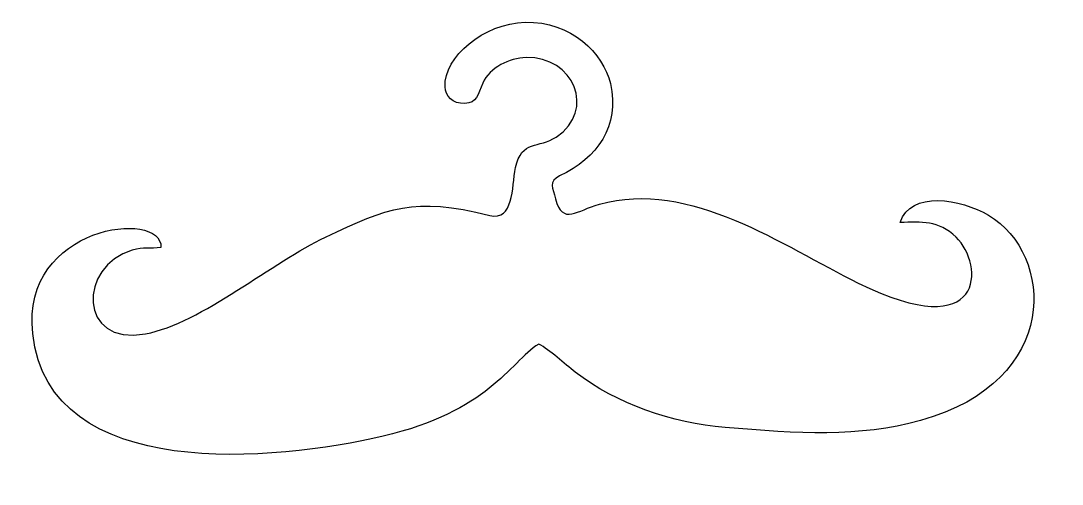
# Model space of a CAD drawing. Header units: millimetres. Extents: x -242 to 250, y -116 to 103.
import ezdxf

# ---------------------------------------------------------------- set-up
doc = ezdxf.new("R2010")
doc.units = ezdxf.units.MM
doc.header["$MEASUREMENT"] = 0
doc.layers.add('Camada 1', color=7, linetype='Continuous')

msp = doc.modelspace()

# ---------------------------------------------------------------- linework, layer by layer
at = {"layer": 'Camada 1'}
msp.add_open_spline([(-175.5568, -4.2726), (-174.8007, 13.9268), (-241.6933, 6.2948), (-236.0749, -44.9536), (-236.0749, -44.9536), (-228.284, -116.0247), (-120.9616, -105.1389), (-70.7515, -93.3847), (-70.7515, -93.3847), (-21.0488, -81.7503), (-11.2445, -59.0079), (2.7231, -49.883), (2.7231, -49.883), (7.9305, -52.6304), (14.9163, -59.2304), (19.9623, -63.1478), (19.9623, -63.1478), (39.5622, -78.3631), (65.7529, -87.1056), (90.6662, -89.2404), (90.6662, -89.2404), (125.1655, -92.1973), (153.7321, -94.0779), (182.8876, -85.9986), (182.8876, -85.9986), (249.7747, -67.4648), (245.9128, -7.3467), (215.0492, 10.8514), (215.0492, 10.8514), (201.8809, 18.6152), (178.216, 22.6392), (173.2649, 7.4687), (173.2649, 7.4687), (183.4756, 7.5684), (191.3915, 8.6588), (199.691, 0.5784), (199.691, 0.5784), (213.2532, -12.6236), (213.6385, -50.8116), (153.5126, -21.1274), (153.5126, -21.1274), (117.7278, -3.4606), (74.2081, 28.0063), (31.3521, 16.1109), (31.3521, 16.1109), (20.8083, 13.1841), (14.0552, 5.8584), (10.6404, 18.6262), (10.6404, 18.6262), (9.2873, 23.6838), (7.3356, 26.9057), (12.5878, 29.4138), (12.5878, 29.4138), (30.4117, 37.9277), (41.0026, 52.8459), (36.5349, 72.97), (36.5349, 72.97), (33.3864, 87.149), (17.8784, 102.6168), (-3.6598, 101.9475), (-3.6598, 101.9475), (-23.3689, 101.3347), (-42.0056, 85.6457), (-41.4762, 71.5369), (-41.4762, 71.5369), (-41.3168, 67.3137), (-38.0013, 63.3361), (-32.1034, 63.6099), (-32.1034, 63.6099), (-26.3207, 63.8794), (-26.1419, 67.8153), (-23.6783, 73.227), (-23.6783, 73.227), (-20.3371, 80.5653), (-11.1022, 85.11), (-3.2038, 85.3199), (-3.2038, 85.3199), (19.0742, 85.9142), (30.0521, 60.4326), (11.0109, 47.7776), (11.0109, 47.7776), (2.7694, 42.3001), (-5.4429, 46.6643), (-8.1671, 33.329), (-8.1671, 33.329), (-10.1068, 23.8334), (-8.9683, 7.9796), (-20.3887, 10.8108), (-20.3887, 10.8108), (-56.6607, 19.8052), (-68.0903, 14.4033), (-97.9044, 0.5549), (-97.9044, 0.5549), (-122.3441, -10.7964), (-156.5258, -40.1953), (-182.8591, -45.075), (-182.8591, -45.075), (-215.0224, -51.0346), (-214.6093, -13.1082), (-189.112, -5.5954), (-189.112, -5.5954), (-183.5807, -3.9654), (-180.5909, -5.0823), (-175.5568, -4.2726)], degree=3, knots=[0, 0, 0, 0, 0.03703704, 0.03703704, 0.03703704, 0.03703704, 0.07407407, 0.07407407, 0.07407407, 0.07407407, 0.11111111, 0.11111111, 0.11111111, 0.11111111, 0.14814815, 0.14814815, 0.14814815, 0.14814815, 0.18518519, 0.18518519, 0.18518519, 0.18518519, 0.22222222, 0.22222222, 0.22222222, 0.22222222, 0.25925926, 0.25925926, 0.25925926, 0.25925926, 0.2962963, 0.2962963, 0.2962963, 0.2962963, 0.33333333, 0.33333333, 0.33333333, 0.33333333, 0.37037037, 0.37037037, 0.37037037, 0.37037037, 0.40740741, 0.40740741, 0.40740741, 0.40740741, 0.44444444, 0.44444444, 0.44444444, 0.44444444, 0.48148148, 0.48148148, 0.48148148, 0.48148148, 0.51851852, 0.51851852, 0.51851852, 0.51851852, 0.55555556, 0.55555556, 0.55555556, 0.55555556, 0.59259259, 0.59259259, 0.59259259, 0.59259259, 0.62962963, 0.62962963, 0.62962963, 0.62962963, 0.66666667, 0.66666667, 0.66666667, 0.66666667, 0.7037037, 0.7037037, 0.7037037, 0.7037037, 0.74074074, 0.74074074, 0.74074074, 0.74074074, 0.77777778, 0.77777778, 0.77777778, 0.77777778, 0.81481481, 0.81481481, 0.81481481, 0.81481481, 0.85185185, 0.85185185, 0.85185185, 0.85185185, 0.88888889, 0.88888889, 0.88888889, 0.88888889, 0.92592593, 0.92592593, 0.92592593, 0.92592593, 1, 1, 1, 1], dxfattribs=at)

doc.saveas('drawing.dxf')
